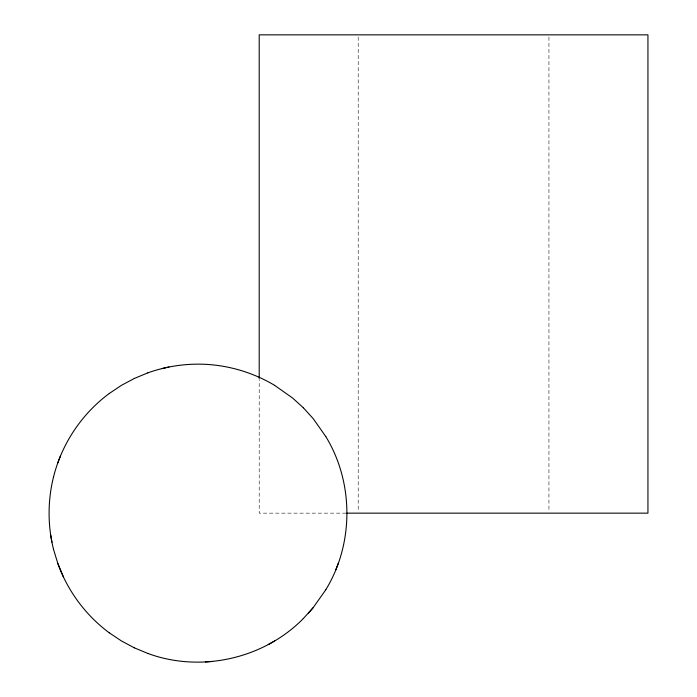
<?xml version="1.0" encoding="UTF-8"?>
<svg xmlns="http://www.w3.org/2000/svg" width="697" height="697" viewBox="0 0 697 697"><rect width="100%" height="100%" fill="white"/><g stroke="black" fill="none" stroke-linecap="round" stroke-linejoin="round"><path stroke-width="0.52" stroke-dasharray="3.48 2.61" d="M346 513.149L259.206 513.149L259.206 379.438M548.94 37.028L548.94 510.971M358.206 37.028L358.206 510.971"/><path stroke-width="1.05" d="M53.521 476.94C47.631 500.603 47.588 525.695 53.538 549.349M53.538 476.94C61.754 443.78 81.828 413.774 109.29 393.465M325.787 589.749C353.945 543.773 353.902 482.533 325.787 436.54M57.781 462.947L60.412 456.126M335.64 570.163L338.272 563.342M325.795 589.749L313.162 607.671L303.352 618.509M308.388 613.212L313.162 607.671M303.361 618.509C263.893 658.796 200.745 672.997 147.842 653.438M109.298 393.465L121.444 385.345L134.338 378.445M268.249 644.559L274.609 640.952M134.338 378.445L147.842 372.851M147.842 372.851C166.208 366.308 185.838 363.398 205.319 364.322L205.336 364.322C229.688 365.533 253.682 372.817 274.601 385.345M161.835 368.608L168.97 367.005M205.336 661.967L212.629 661.436M346.836 513.149L647.94 513.149L647.94 34.85L259.206 34.85L259.206 378.358M147.842 653.438L134.338 647.844M134.338 647.844L121.444 640.952L109.29 632.824M274.609 385.345L292.531 397.961L303.361 407.78M109.298 632.824C85.766 615.407 67.618 590.908 57.764 563.342M303.352 407.78L313.18 418.618L325.795 436.54M63.375 576.855L57.781 563.342L53.521 549.349M50.689 535.008L51.935 542.214"/></g></svg>
